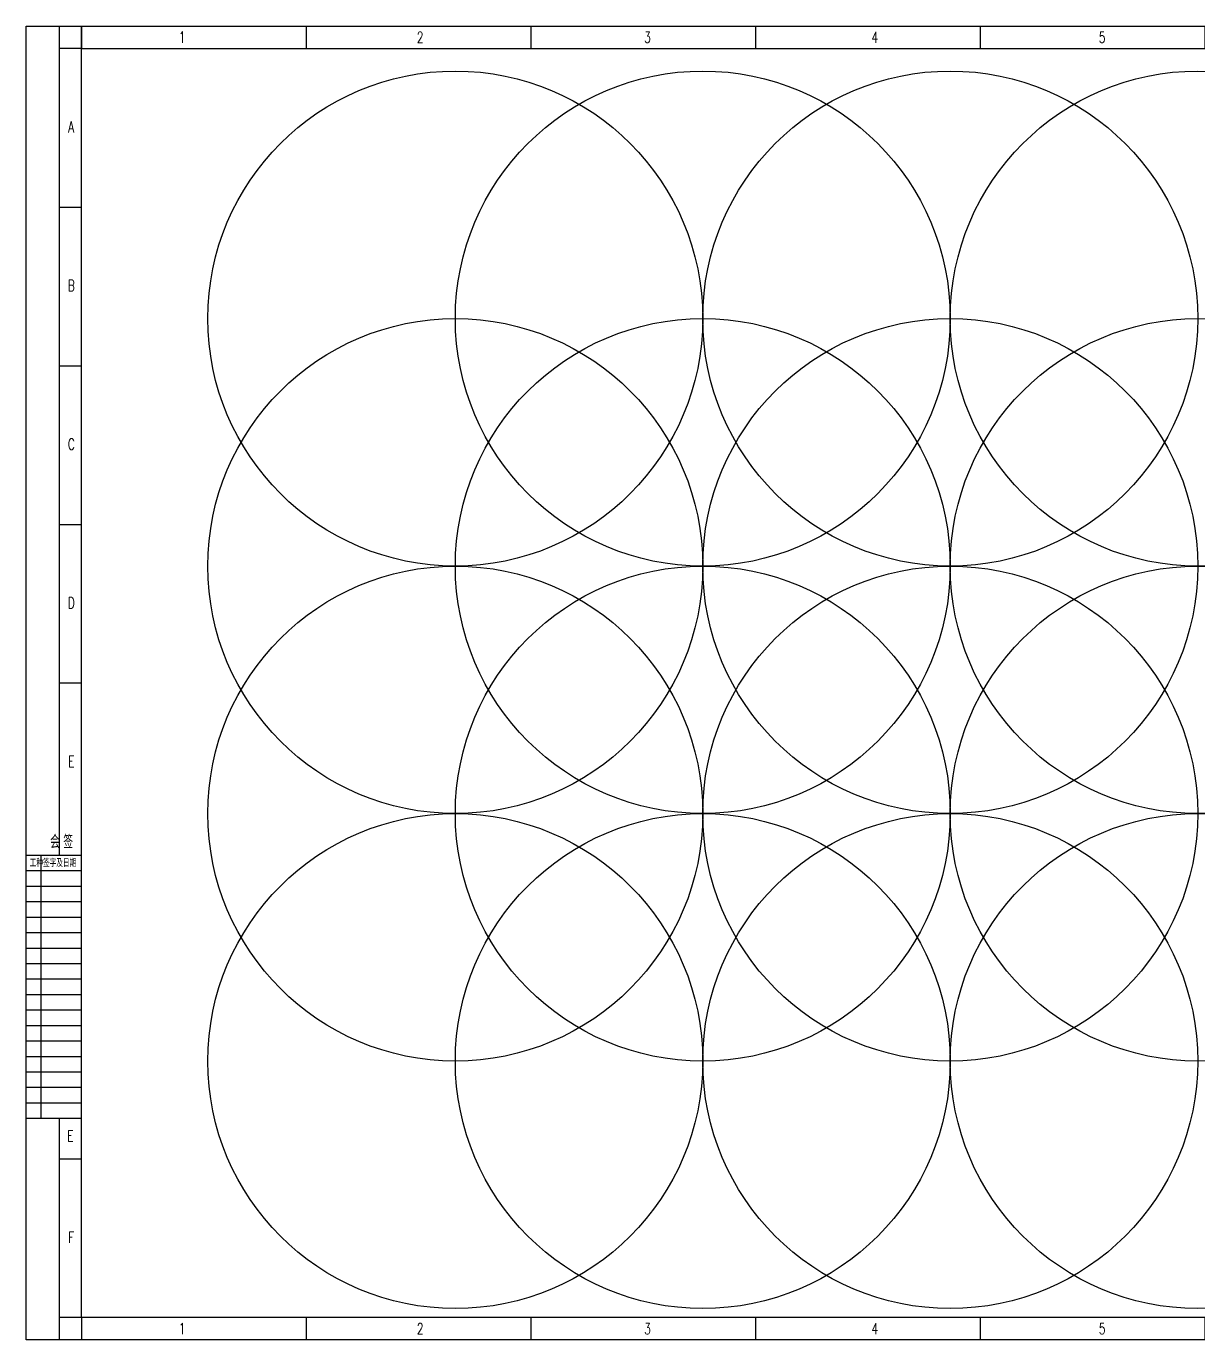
# Model space of a CAD drawing. Extents: x 8986 to 134227, y 7133 to 940687.
# Drawn here: x 8986 to 61973, y 490164 to 549564 of the extents above; entities that cross this region are included whole.
import ezdxf
from ezdxf.enums import TextEntityAlignment as Align

# ---------------------------------------------------------------- set-up
doc = ezdxf.new("R2010")
doc.units = 0
doc.linetypes.add('CONTINOUS', pattern=[0])
doc.layers.get('0').update_dxf_attribs({"linetype": 'CONTINUOUS'})
doc.layers.add('图框', color=4, linetype='CONTINOUS')
doc.styles.add('bine', font='binee.shx', dxfattribs={"width": 0.7, "bigfont": 'binec.shx'})
doc.styles.add('HZ', font='TXT.shx', dxfattribs={"width": 0.7, "bigfont": 'hz.shx'})

# ---------------------------------------------------------------- blocks, each defined once
blk = doc.blocks.new('*U49')
at = {"layer": '图框'}
blk.add_line((0, 500), (0, -500), dxfattribs=at)
blk = doc.blocks.new('*U50')
at = {"color": 0, "linetype": 'ByBlock', "lineweight": -2, "transparency": 16777216}
for p in [(0, 0), (10160, 0), (20320, 0), (30480, 0), (40640, 0), (50800, 0), (60960, 0), (71120, 0), (81280, 0), (91440, 0)]:
    blk.add_blockref('*U49', p, dxfattribs=at)
blk = doc.blocks.new('*U51')
at = {"layer": '图框'}
blk.add_line((0, 500), (0, -500), dxfattribs=at)
blk = doc.blocks.new('*U52')
at = {"color": 0, "linetype": 'ByBlock', "lineweight": -2, "transparency": 16777216}
for p in [(0, 0), (10160, 0), (20320, 0), (30480, 0), (40640, 0), (50800, 0), (60960, 0), (71120, 0), (81280, 0), (91440, 0)]:
    blk.add_blockref('*U51', p, dxfattribs=at)
blk = doc.blocks.new('会签')
at = {"color": 0}
for p, q in [((3629.69, -1305.73), (3604.69, -1305.73)), ((3611.37, -1424.73), (3611.37, -1305.73)), ((3629.69, -1312.73), (3604.69, -1312.73)), ((3629.69, -1319.73), (3604.69, -1319.73)), ((3629.69, -1326.73), (3604.69, -1326.73)), ((3629.69, -1333.73), (3604.69, -1333.73)), ((3629.69, -1340.73), (3604.69, -1340.73)), ((3629.69, -1347.73), (3604.69, -1347.73)), ((3629.69, -1354.73), (3604.69, -1354.73)), ((3629.69, -1361.73), (3604.69, -1361.73)), ((3629.69, -1368.73), (3604.69, -1368.73)), ((3629.69, -1375.73), (3604.69, -1375.73)), ((3629.69, -1382.73), (3604.69, -1382.73)), ((3629.69, -1389.73), (3604.69, -1389.73)), ((3629.69, -1396.73), (3604.69, -1396.73)), ((3629.69, -1403.73), (3604.69, -1403.73)), ((3629.69, -1410.73), (3604.69, -1410.73)), ((3629.69, -1417.73), (3604.69, -1417.73)), ((3629.69, -1424.73), (3604.69, -1424.73))]:
    blk.add_line(p, q, dxfattribs=at)
at = {"color": 0, "style": 'bine', "width": 0.7}
for s, height, p in [('会 签  ', 6, (3622.23, -1302.52)), ('工种签字及日期', 3.3, (3616.78, -1310.89))]:
    blk.add_text(s, height=height, dxfattribs=at).set_placement(p, align=Align.CENTER)

msp = doc.modelspace()

# ---------------------------------------------------------------- linework, layer by layer
at = {"color": 0, "linetype": 'ByBlock', "ltscale": 0.1}
msp.add_lwpolyline([(8988, 549564), (114088, 549564), (114088, 490164), (8988, 490164)], close=True, dxfattribs=at)
for centre in [(28393, 536346), (39587, 536346), (50780, 536346), (61973, 536346), (28393, 525152), (39587, 525152), (50780, 525152), (61973, 525152), (28393, 513959), (39587, 513959), (50780, 513959), (61973, 513959), (28393, 502766), (39587, 502766), (50780, 502766), (61973, 502766)]:
    msp.add_circle(centre, 11193)
at = {"layer": '图框'}
for p, q in [((8988, 549564), (114088, 549564)), ((8988, 490164), (8988, 549564)), ((10488, 512064), (10488, 549564)), ((11488, 548564), (11488, 549564)), ((11488, 548564), (10488, 548564)), ((10488, 541389), (11488, 541389)), ((10488, 534214), (11488, 534214)), ((10488, 527039), (11488, 527039)), ((10488, 519864), (11488, 519864)), ((10488, 490164), (10488, 500167)), ((10488, 498339), (11488, 498339)), ((11488, 491164), (10488, 491164)), ((114088, 490164), (8988, 490164))]:
    msp.add_line(p, q, dxfattribs=at)
at = {"layer": '图框', "color": 1}
for p, q in [((11480, 491164), (11480, 548564)), ((11488, 548564), (113088, 548564)), ((113088, 491164), (11488, 491164))]:
    msp.add_line(p, q, dxfattribs=at)

# ---------------------------------------------------------------- block references
at = {"linetype": 'Continuous'}
for name, p in [('*U52', (11488, 549064)), ('*U50', (11488, 490664))]:
    msp.add_blockref(name, p, dxfattribs=at)
at = {"color": 0, "xscale": 100, "yscale": 100, "zscale": 100}
msp.add_blockref('会签', (-351482, 642637), dxfattribs=at)

# ---------------------------------------------------------------- texts
at = {"layer": '图框', "style": 'HZ', "width": 0.7}
for s, p in [('1', (16035, 548820)), ('2', (26806, 548814)), ('3', (37086, 548814)), ('4', (47367, 548814)), ('5', (57647, 548814)), ('A', (11020, 544765)), ('B', (11020, 537590)), ('C', (11020, 530415)), ('D', (11020, 523240)), ('E', (11020, 516065)), ('E', (10976, 499132)), ('F', (11020, 494540)), ('1', (16035, 490420)), ('2', (26806, 490414)), ('3', (37086, 490414)), ('4', (47367, 490414)), ('5', (57647, 490414))]:
    msp.add_text(s, height=500, dxfattribs=at).set_placement(p, align=Align.CENTER)

doc.saveas('drawing.dxf')
